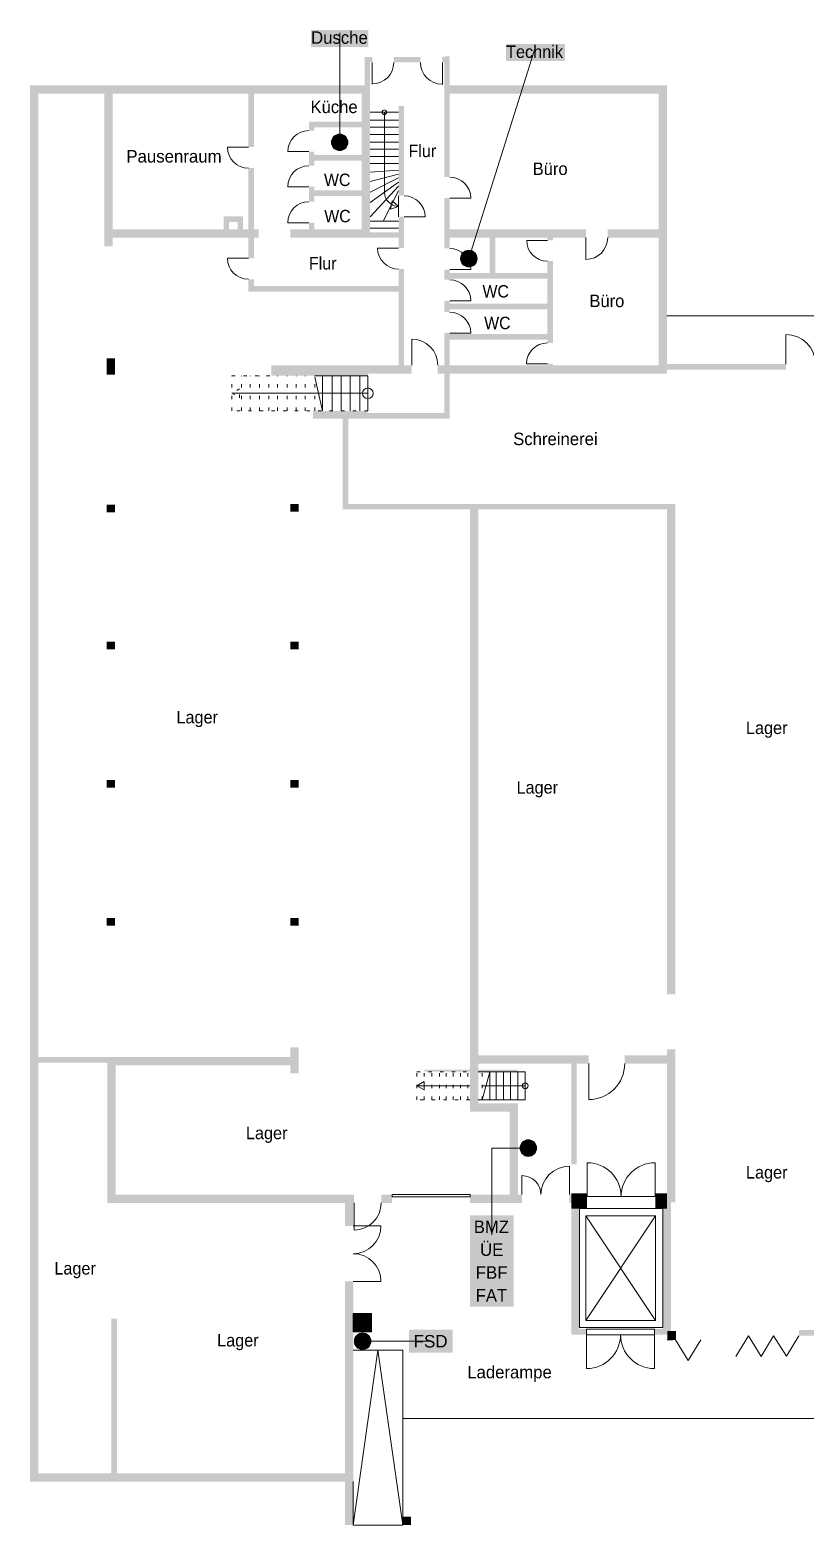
# Model space of a CAD drawing. Header units: inches. Extents: x 49870 to 130920, y 53624 to 133620.
# Drawn here: x 49870 to 77897, y 79594 to 133620 of the extents above; entities that cross this region are included whole.
import ezdxf

# ---------------------------------------------------------------- set-up
doc = ezdxf.new("R2010")
doc.units = ezdxf.units.IN
doc.header["$LTSCALE"] = 300
doc.header["$MEASUREMENT"] = 0
for name, pattern in [('Punktlinie', [1.4, 0.4, -1]), ('Standardmuster', [0]), ('Volllinie', [0])]:
    doc.linetypes.add(name, pattern=pattern)
doc.layers.add('Grundebene', color=7, linetype='Continuous')
doc.styles.add('ARIAL', font='arial.ttf', dxfattribs={"height": 0.2})

# ---------------------------------------------------------------- blocks, each defined once
blk = doc.blocks.new('door-64A')
at = {"layer": 'Grundebene', "color": 18, "linetype": 'Standardmuster', "lineweight": 13, "true_color": 0x000000}
for p, q in [((77200, 121544), (77200, 122613)), ((79339, 121544), (79339, 122613))]:
    blk.add_line(p, q, dxfattribs=at)
for centre, start, end in [((77200, 121544), 0, 90), ((79339, 121544), 90, 180)]:
    blk.add_arc(centre, 1070, start, end, dxfattribs=at)
blk = doc.blocks.new('door-6FE')
at = {"layer": 'Grundebene', "color": 18, "linetype": 'Standardmuster', "lineweight": 13, "true_color": 0x000000}
blk.add_line((64782, 132444), (64782, 131652), dxfattribs=at)
blk.add_arc((64782, 132444), 791, 180, 270, dxfattribs=at)
blk = doc.blocks.new('door-706')
at = {"layer": 'Grundebene', "color": 18, "linetype": 'Standardmuster', "lineweight": 13, "true_color": 0x000000}
blk.add_line((62245, 132444), (62245, 131664), dxfattribs=at)
blk.add_arc((62245, 132444), 779, 270, 0, dxfattribs=at)
blk = doc.blocks.new('door-736')
at = {"layer": 'Grundebene', "color": 18, "linetype": 'Standardmuster', "lineweight": 13, "true_color": 0x000000}
blk.add_line((59956, 129221), (59196, 129221), dxfattribs=at)
blk.add_arc((59956, 129221), 760, 90, 180, dxfattribs=at)
blk = doc.blocks.new('door-73E')
at = {"layer": 'Grundebene', "color": 18, "linetype": 'Standardmuster', "lineweight": 13, "true_color": 0x000000}
blk.add_line((59956, 127953), (59196, 127953), dxfattribs=at)
blk.add_arc((59956, 127953), 760, 90, 180, dxfattribs=at)
blk = doc.blocks.new('door-746')
at = {"layer": 'Grundebene', "color": 18, "linetype": 'Standardmuster', "lineweight": 13, "true_color": 0x000000}
blk.add_line((59956, 126653), (59196, 126653), dxfattribs=at)
blk.add_arc((59956, 126653), 760, 90, 180, dxfattribs=at)
blk = doc.blocks.new('door-74E')
at = {"layer": 'Grundebene', "color": 18, "linetype": 'Standardmuster', "lineweight": 13, "true_color": 0x000000}
blk.add_line((57770, 129385), (57010, 129385), dxfattribs=at)
blk.add_arc((57770, 129385), 760, 180, 270, dxfattribs=at)
blk = doc.blocks.new('door-756')
at = {"layer": 'Grundebene', "color": 18, "linetype": 'Standardmuster', "lineweight": 13, "true_color": 0x000000}
blk.add_line((57770, 125371), (57010, 125371), dxfattribs=at)
blk.add_arc((57770, 125371), 760, 180, 270, dxfattribs=at)
blk = doc.blocks.new('door-75E')
at = {"layer": 'Grundebene', "color": 18, "linetype": 'Standardmuster', "lineweight": 13, "true_color": 0x000000}
blk.add_line((65050, 127541), (65810, 127541), dxfattribs=at)
blk.add_arc((65050, 127541), 760, 0, 90, dxfattribs=at)
blk = doc.blocks.new('door-781')
at = {"layer": 'Grundebene', "color": 18, "linetype": 'Standardmuster', "lineweight": 13, "true_color": 0x000000}
blk.add_line((63400, 126867), (64160, 126867), dxfattribs=at)
blk.add_arc((63400, 126867), 760, 0, 90, dxfattribs=at)
blk = doc.blocks.new('door-789')
at = {"layer": 'Grundebene', "color": 18, "linetype": 'Standardmuster', "lineweight": 13, "true_color": 0x000000}
blk.add_line((63200, 125736), (62440, 125736), dxfattribs=at)
blk.add_arc((63200, 125736), 760, 180, 270, dxfattribs=at)
blk = doc.blocks.new('door-79F')
at = {"layer": 'Grundebene', "color": 18, "linetype": 'Standardmuster', "lineweight": 13, "true_color": 0x000000}
blk.add_line((69974, 126114), (69974, 125328), dxfattribs=at)
blk.add_arc((69974, 126114), 786, 270, 0, dxfattribs=at)
blk = doc.blocks.new('door-7C3')
at = {"layer": 'Grundebene', "color": 18, "linetype": 'Standardmuster', "lineweight": 13, "true_color": 0x000000}
blk.add_line((68578, 126011), (67831, 126011), dxfattribs=at)
blk.add_arc((68578, 126011), 747, 180, 270, dxfattribs=at)
blk = doc.blocks.new('door-7CB')
at = {"layer": 'Grundebene', "color": 18, "linetype": 'Standardmuster', "lineweight": 13, "true_color": 0x000000}
blk.add_line((68578, 121557), (67826, 121557), dxfattribs=at)
blk.add_arc((68578, 121557), 752, 90, 180, dxfattribs=at)
blk = doc.blocks.new('gate-7FE')
at = {"layer": 'Grundebene', "color": 18, "linetype": 'Standardmuster', "lineweight": 13, "true_color": 0x000000}
for p, q in [((62964, 91459), (62964, 91534)), ((65785, 91534), (62964, 91534)), ((62964, 91459), (65785, 91459)), ((65785, 91534), (65785, 91459))]:
    blk.add_line(p, q, dxfattribs=at)
blk = doc.blocks.new('door-808')
at = {"layer": 'Grundebene', "color": 18, "linetype": 'Standardmuster', "lineweight": 13, "true_color": 0x000000}
blk.add_line((61592, 91234), (61592, 90254), dxfattribs=at)
blk.add_arc((61592, 91234), 979, 270, 0, dxfattribs=at)
blk = doc.blocks.new('door-810')
at = {"layer": 'Grundebene', "color": 18, "linetype": 'Standardmuster', "lineweight": 13, "true_color": 0x000000}
for p, q in [((61560, 90403), (62562, 90403)), ((61560, 88399), (62562, 88399))]:
    blk.add_line(p, q, dxfattribs=at)
for centre, start, end in [((61560, 90403), 270, 0), ((61560, 88399), 0, 90)]:
    blk.add_arc(centre, 1002, start, end, dxfattribs=at)
blk = doc.blocks.new('door-84A')
at = {"layer": 'Grundebene', "color": 18, "linetype": 'Standardmuster', "lineweight": 13, "true_color": 0x000000}
for p, q in [((69376, 91534), (69376, 92564)), ((67659, 91534), (67659, 92220))]:
    blk.add_line(p, q, dxfattribs=at)
for centre, radius, start, end in [((69376, 91534), 1030, 90, 180), ((67659, 91534), 687, 0, 90)]:
    blk.add_arc(centre, radius, start, end, dxfattribs=at)
blk = doc.blocks.new('Color_Area-B22')
at = {"layer": 'Grundebene', "true_color": 0x000000, "transparency": 33554687}
h = blk.add_hatch(color=18, dxfattribs=at)
edge = h.paths.add_edge_path(flags=0)
edge.add_arc((61070, 129557), 300, 0, 360)
at = {"layer": 'Grundebene', "color": 18, "linetype": 'Standardmuster', "lineweight": 13, "true_color": 0x000000}
blk.add_circle((61070, 129557), 300, dxfattribs=at)
blk = doc.blocks.new('_GROUP-8F2')
at = {"layer": 'Grundebene', "color": 18, "linetype": 'Standardmuster', "lineweight": 13, "true_color": 0x000000}
blk.add_line((61070, 129557), (61070, 133515), dxfattribs=at)
at = {"layer": 'Grundebene'}
blk.add_blockref('Color_Area-B22', (0, 0), dxfattribs=at)
blk = doc.blocks.new('Color_Area-B24')
at = {"layer": 'Grundebene', "true_color": 0x000000, "transparency": 33554687}
h = blk.add_hatch(color=18, dxfattribs=at)
edge = h.paths.add_edge_path(flags=0)
edge.add_arc((65740, 125357), 300, 0, 360)
at = {"layer": 'Grundebene', "color": 18, "linetype": 'Standardmuster', "lineweight": 13, "true_color": 0x000000}
blk.add_circle((65740, 125357), 300, dxfattribs=at)
blk = doc.blocks.new('_GROUP-910')
at = {"layer": 'Grundebene', "color": 18, "linetype": 'Standardmuster', "lineweight": 13, "true_color": 0x000000}
blk.add_line((65740, 125357), (68150, 133005), dxfattribs=at)
at = {"layer": 'Grundebene'}
blk.add_blockref('Color_Area-B24', (0, 0), dxfattribs=at)
blk = doc.blocks.new('door-93D')
at = {"layer": 'Grundebene', "color": 18, "linetype": 'Standardmuster', "lineweight": 13, "true_color": 0x000000}
for p, q in [((69998, 86474), (69998, 85248)), ((72449, 86474), (72449, 85248))]:
    blk.add_line(p, q, dxfattribs=at)
for centre, start, end in [((69998, 86474), 270, 0), ((72449, 86474), 180, 270)]:
    blk.add_arc(centre, 1225, start, end, dxfattribs=at)
blk = doc.blocks.new('door-947')
at = {"layer": 'Grundebene', "color": 18, "linetype": 'Standardmuster', "lineweight": 13, "true_color": 0x000000}
for p, q in [((70020, 91464), (70020, 92689)), ((72470, 91464), (72470, 92689))]:
    blk.add_line(p, q, dxfattribs=at)
for centre, start, end in [((70020, 91464), 0, 90), ((72470, 91464), 90, 180)]:
    blk.add_arc(centre, 1225, start, end, dxfattribs=at)
blk = doc.blocks.new('door-952')
at = {"layer": 'Grundebene', "color": 18, "linetype": 'Standardmuster', "lineweight": 13, "true_color": 0x000000}
blk.add_line((70075, 96267), (70075, 94968), dxfattribs=at)
blk.add_arc((70075, 96267), 1299, 270, 0, dxfattribs=at)
blk = doc.blocks.new('door-95F')
at = {"layer": 'Grundebene', "color": 18, "linetype": 'Standardmuster', "lineweight": 13, "true_color": 0x000000}
blk.add_line((63675, 121504), (63675, 122446), dxfattribs=at)
blk.add_arc((63675, 121504), 943, 0, 90, dxfattribs=at)
blk = doc.blocks.new('Color_Area-B26')
at = {"layer": 'Grundebene', "true_color": 0x000000, "transparency": 33554687}
h = blk.add_hatch(color=18, dxfattribs=at)
edge = h.paths.add_edge_path(flags=0)
edge.add_arc((67890, 93217), 300, 0, 360)
at = {"layer": 'Grundebene', "color": 18, "linetype": 'Standardmuster', "lineweight": 18, "true_color": 0x000000}
blk.add_circle((67890, 93217), 300, dxfattribs=at)
blk = doc.blocks.new('_GROUP-A9E')
at = {"layer": 'Grundebene', "color": 18, "linetype": 'Standardmuster', "lineweight": 18, "true_color": 0x000000}
for p, q in [((66570, 93217), (66570, 90077)), ((67890, 93217), (66570, 93217))]:
    blk.add_line(p, q, dxfattribs=at)
at = {"layer": 'Grundebene'}
blk.add_blockref('Color_Area-B26', (0, 0), dxfattribs=at)
blk = doc.blocks.new('Color_Area-AA2')
at = {"layer": 'Grundebene', "true_color": 0x000000, "transparency": 33554687}
blk.add_hatch(color=18, dxfattribs=at).paths.add_polyline_path([(61560, 86582), (62218, 86582), (62218, 87240), (61560, 87240)], flags=0)
at = {"layer": 'Grundebene', "color": 18, "linetype": 'Volllinie', "lineweight": 9, "true_color": 0x000000}
for p, q in [((62218, 87240), (61560, 87240)), ((61560, 87240), (61560, 86582)), ((62218, 86582), (62218, 87240)), ((61560, 86582), (62218, 86582))]:
    blk.add_line(p, q, dxfattribs=at)
blk = doc.blocks.new('Brandmelderzentrale-AA7')
at = {"layer": 'Grundebene', "true_color": 0xffffff, "transparency": 33554687}
blk.add_hatch(color=7, dxfattribs=at).paths.add_polyline_path([(65783, 89959), (67358, 89959), (67358, 90784), (65783, 90784)], flags=0)
at = {"layer": 'Grundebene', "true_color": 0xa02128, "transparency": 33554687}
h = blk.add_hatch(color=244, dxfattribs=at)
h.paths.add_polyline_path([(65820, 89996), (67320, 89996), (67320, 90746), (65820, 90746)], flags=0)
h.paths.add_polyline_path([(65895, 90071), (67245, 90071), (67245, 90671), (65895, 90671)], flags=0)
at = {"layer": 'Grundebene', "color": 18, "lineweight": 18, "true_color": 0x000000, "style": 'ARIAL', "width": 0.957639}
blk.add_text('BMZ', height=450, dxfattribs=at).set_placement((65920, 90146))
blk = doc.blocks.new('Ubertragungseinrichtung-ABE')
at = {"layer": 'Grundebene', "true_color": 0xffffff, "transparency": 33554687}
blk.add_hatch(color=7, dxfattribs=at).paths.add_polyline_path([(65783, 89134), (67358, 89134), (67358, 89959), (65783, 89959)], flags=0)
at = {"layer": 'Grundebene', "true_color": 0xa02128, "transparency": 33554687}
h = blk.add_hatch(color=244, dxfattribs=at)
h.paths.add_polyline_path([(65820, 89171), (67320, 89171), (67320, 89921), (65820, 89921)], flags=0)
h.paths.add_polyline_path([(65895, 89246), (67245, 89246), (67245, 89846), (65895, 89846)], flags=0)
at = {"layer": 'Grundebene', "color": 18, "lineweight": 18, "true_color": 0x000000, "style": 'ARIAL', "width": 0.968815}
blk.add_text('ÜE', height=450, dxfattribs=at).set_placement((66143, 89321))
blk = doc.blocks.new('Color_Area-B28')
at = {"layer": 'Grundebene', "true_color": 0x000000, "transparency": 33554687}
h = blk.add_hatch(color=18, dxfattribs=at)
edge = h.paths.add_edge_path(flags=0)
edge.add_arc((61900, 86237), 300, 0, 360)
at = {"layer": 'Grundebene', "color": 18, "linetype": 'Standardmuster', "lineweight": 18, "true_color": 0x000000}
blk.add_circle((61900, 86237), 300, dxfattribs=at)
blk = doc.blocks.new('_GROUP-AD5')
at = {"layer": 'Grundebene', "color": 18, "linetype": 'Standardmuster', "lineweight": 18, "true_color": 0x000000}
blk.add_line((61900, 86237), (64362, 86237), dxfattribs=at)
at = {"layer": 'Grundebene'}
blk.add_blockref('Color_Area-B28', (0, 0), dxfattribs=at)
blk = doc.blocks.new('Feuerwehr-Schlusseldepot-AD8')
at = {"layer": 'Grundebene', "true_color": 0xffffff, "transparency": 33554687}
blk.add_hatch(color=7, dxfattribs=at).paths.add_polyline_path([(63574, 85825), (65149, 85825), (65149, 86650), (63574, 86650)], flags=0)
at = {"layer": 'Grundebene', "true_color": 0xa02128, "transparency": 33554687}
h = blk.add_hatch(color=244, dxfattribs=at)
h.paths.add_polyline_path([(63612, 86612), (63612, 85862), (65112, 85862), (65112, 86612)], flags=0)
h.paths.add_polyline_path([(63687, 86537), (63687, 85937), (65037, 85937), (65037, 86537)], flags=0)
at = {"layer": 'Grundebene', "color": 18, "lineweight": 18, "true_color": 0x000000, "style": 'ARIAL', "width": 0.973918}
blk.add_text('FSD', height=450, dxfattribs=at).set_placement((63746, 86012))
blk = doc.blocks.new('Feuerwehr-Bedienfeld-AEF')
at = {"layer": 'Grundebene', "true_color": 0xffffff, "transparency": 33554687}
blk.add_hatch(color=7, dxfattribs=at).paths.add_polyline_path([(65783, 88309), (67358, 88309), (67358, 89134), (65783, 89134)], flags=0)
at = {"layer": 'Grundebene', "true_color": 0xa02128, "transparency": 33554687}
h = blk.add_hatch(color=244, dxfattribs=at)
h.paths.add_polyline_path([(65820, 88346), (67320, 88346), (67320, 89096), (65820, 89096)], flags=0)
h.paths.add_polyline_path([(65895, 88421), (67245, 88421), (67245, 89021), (65895, 89021)], flags=0)
at = {"layer": 'Grundebene', "color": 18, "lineweight": 18, "true_color": 0x000000, "style": 'ARIAL', "width": 0.970845}
blk.add_text('FBF', height=450, dxfattribs=at).set_placement((65988, 88496))
blk = doc.blocks.new('Feuerwehr-Anzeigetableau-B06')
at = {"layer": 'Grundebene', "true_color": 0xffffff, "transparency": 33554687}
blk.add_hatch(color=7, dxfattribs=at).paths.add_polyline_path([(65783, 87484), (67358, 87484), (67358, 88309), (65783, 88309)], flags=0)
at = {"layer": 'Grundebene', "true_color": 0x0f8558, "transparency": 33554687}
h = blk.add_hatch(color=126, dxfattribs=at)
h.paths.add_polyline_path([(65820, 88271), (65820, 87521), (67320, 87521), (67320, 88271)], flags=0)
h.paths.add_polyline_path([(65895, 88196), (65895, 87596), (67245, 87596), (67245, 88196)], flags=0)
at = {"layer": 'Grundebene', "color": 18, "lineweight": 18, "true_color": 0x000000, "style": 'ARIAL', "width": 0.956831}
blk.add_text('FAT', height=450, dxfattribs=at).set_placement((65988, 87671))

msp = doc.modelspace()

# ---------------------------------------------------------------- hatches: boundary and pattern name
at = {"layer": 'Grundebene', "true_color": 0x000000, "transparency": 33554687}
h = msp.add_hatch(color=18, dxfattribs=at)
h.paths.add_polyline_path([(73200, 116494), (73200, 116294), (61180, 116294), (61180, 119774), (64850, 119774), (64850, 122662), (65050, 122662), (65050, 119574), (61380, 119574), (61380, 116494)], flags=0)
h.paths.add_polyline_path([(65050, 132664), (65050, 128301), (64850, 128301), (64850, 132664)], flags=0)
h.paths.add_polyline_path([(64850, 127541), (65050, 127541), (65050, 125722), (64850, 125722)], flags=0)
h.paths.add_polyline_path([(64850, 124590), (64850, 124962), (65050, 124962), (65050, 124590)], flags=0)
h.paths.add_polyline_path([(64850, 123830), (65050, 123830), (65050, 123422), (64850, 123422)], flags=0)
h = msp.add_hatch(color=18, dxfattribs=at)
h.paths.add_polyline_path([(62245, 132444), (62245, 132644), (61970, 132644), (61970, 131614), (62170, 131614), (62170, 132444)], flags=0)
h.paths.add_polyline_path([(63990, 132444), (63025, 132444), (63025, 132644), (63990, 132644)], flags=0)
h.paths.add_polyline_path([(64782, 132644), (64782, 132444), (64850, 132444), (64850, 132644)], flags=0)
h = msp.add_hatch(color=18, dxfattribs=at)
h.paths.add_polyline_path([(50170, 131314), (50170, 81464), (61260, 81464), (61260, 88399), (61560, 88399), (61560, 81164), (49870, 81164), (49870, 131614), (62170, 131614), (62170, 131314)], flags=0)
h.paths.add_polyline_path([(61560, 91534), (61560, 90403), (61260, 90403), (61260, 91234), (52670, 91234), (52670, 96504), (59290, 96504), (59290, 96204), (52970, 96204), (52970, 91534)], flags=0)
for points in [[(52863, 131314), (52863, 125804), (52563, 125804), (52563, 131314)], [(72600, 121204), (72600, 131314), (65050, 131314), (65050, 131614), (72900, 131614), (72900, 121204)], [(61870, 128896), (60156, 128896), (60156, 129096), (61870, 129096)], [(61870, 127622), (60156, 127622), (60156, 127822), (61870, 127822)], [(57377, 126408), (57377, 126684), (57070, 126684), (57070, 126408), (56870, 126408), (56870, 126884), (57577, 126884), (57577, 126408)], [(62170, 126308), (63200, 126308), (63200, 126108), (62170, 126108)], [(66695, 126114), (66695, 124836), (66495, 124836), (66495, 126114)], [(68578, 124636), (65050, 124636), (65050, 124836), (68578, 124836)], [(68578, 123526), (65050, 123526), (65050, 123726), (68578, 123726)], [(68578, 122430), (65050, 122430), (65050, 122630), (68578, 122630)], [(52650, 121164), (52650, 121754), (52950, 121754), (52950, 121164)], [(62088, 121124), (58600, 121124), (58600, 121204), (62088, 121204)], [(65050, 121504), (72600, 121504), (72600, 121204), (65050, 121204)], [(62088, 119774), (60110, 119774), (60110, 119854), (62088, 119854)], [(61180, 119774), (60110, 119774), (60110, 119574), (61180, 119574)], [(52650, 116184), (52650, 116464), (52950, 116464), (52950, 116184)], [(59290, 116212), (59290, 116492), (59590, 116492), (59590, 116212)], [(52650, 111234), (52650, 111514), (52950, 111514), (52950, 111234)], [(59290, 111234), (59290, 111514), (59590, 111514), (59590, 111234)], [(52650, 106234), (52650, 106514), (52950, 106514), (52950, 106234)], [(59290, 106234), (59290, 106514), (59590, 106514), (59590, 106234)], [(52650, 101254), (52650, 101534), (52950, 101534), (52950, 101254)], [(59290, 101254), (59290, 101534), (59590, 101534), (59590, 101254)], [(59290, 95914), (59290, 96854), (59590, 96854), (59590, 95914)], [(52670, 96304), (50170, 96304), (50170, 96504), (52670, 96504)], [(69440, 92634), (69440, 96267), (69640, 96267), (69640, 92634)], [(67510, 95974), (64130, 95974), (64130, 96054), (67510, 96054)], [(69440, 91584), (69440, 91033), (70007, 91033), (70007, 91584)], [(72480, 91584), (72480, 91033), (72907, 91033), (72907, 91584)], [(69740, 91254), (69740, 86474), (69440, 86474), (69440, 91254)], [(73050, 91254), (73050, 86474), (72750, 86474), (72750, 91254)], [(52815, 81464), (52815, 87054), (53015, 87054), (53015, 81464)], [(72910, 86284), (72910, 86609), (73235, 86609), (73235, 86284)], [(79500, 86637), (77674, 86637), (77674, 86437), (79500, 86437)], [(61560, 81164), (61260, 81164), (61260, 79594), (61560, 79594)], [(63650, 79594), (63350, 79594), (63350, 79894), (63650, 79894)]]:
    msp.add_hatch(color=18, dxfattribs=at).paths.add_polyline_path(points, flags=0)
h = msp.add_hatch(color=18, dxfattribs=at)
h.paths.add_polyline_path([(61870, 126408), (61870, 131314), (62170, 131314), (62170, 126108), (59291, 126108), (59291, 126408)], flags=0)
h.paths.add_polyline_path([(52863, 126408), (58138, 126408), (58138, 126108), (52863, 126108)], flags=0)
h = msp.add_hatch(color=18, dxfattribs=at)
h.paths.add_polyline_path([(63200, 124364), (63200, 124164), (57770, 124164), (57770, 124611), (57970, 124611), (57970, 124364)], flags=0)
h.paths.add_polyline_path([(57970, 128625), (57970, 125371), (57770, 125371), (57770, 128625)], flags=0)
h.paths.add_polyline_path([(57970, 129385), (57770, 129385), (57770, 131314), (57970, 131314)], flags=0)
h = msp.add_hatch(color=18, dxfattribs=at)
h.paths.add_polyline_path([(63400, 125736), (63400, 126867), (63200, 126867), (63200, 125736)], flags=0)
h.paths.add_polyline_path([(63200, 121484), (63200, 124976), (63400, 124976), (63400, 121484)], flags=0)
h.paths.add_polyline_path([(63400, 127627), (63200, 127627), (63200, 130864), (63400, 130864)], flags=0)
h = msp.add_hatch(color=18, dxfattribs=at)
h.paths.add_polyline_path([(61870, 130104), (60156, 130104), (60156, 129981), (59956, 129981), (59956, 130304), (61870, 130304)], flags=0)
h.paths.add_polyline_path([(59956, 127953), (59956, 127413), (60156, 127413), (60156, 127953)], flags=0)
h.paths.add_polyline_path([(60156, 126653), (59956, 126653), (59956, 126408), (60156, 126408)], flags=0)
h.paths.add_polyline_path([(59956, 128713), (60156, 128713), (60156, 129221), (59956, 129221)], flags=0)
h = msp.add_hatch(color=18, dxfattribs=at)
h.paths.add_polyline_path([(70760, 126414), (70760, 126114), (72600, 126114), (72600, 126414)], flags=0)
h.paths.add_polyline_path([(65050, 126414), (69974, 126414), (69974, 126114), (65050, 126114)], flags=0)
h = msp.add_hatch(color=18, dxfattribs=at)
h.paths.add_polyline_path([(68778, 122309), (68778, 125264), (68578, 125264), (68578, 122309)], flags=0)
h.paths.add_polyline_path([(68778, 121504), (68778, 121557), (68578, 121557), (68578, 121504)], flags=0)
h.paths.add_polyline_path([(68778, 126011), (68578, 126011), (68578, 126114), (68778, 126114)], flags=0)
h = msp.add_hatch(color=18, dxfattribs=at)
h.paths.add_polyline_path([(58600, 121204), (63675, 121204), (63675, 121504), (58600, 121504)], flags=0)
h.paths.add_polyline_path([(64850, 121504), (64850, 121204), (64618, 121204), (64618, 121504)], flags=0)
h = msp.add_hatch(color=18, dxfattribs=at)
h.paths.add_polyline_path([(77200, 121544), (72900, 121544), (72900, 121344), (77200, 121344)], flags=0)
h.paths.add_polyline_path([(79500, 121544), (79339, 121544), (79339, 121344), (79500, 121344)], flags=0)
h = msp.add_hatch(color=18, dxfattribs=at)
h.paths.add_polyline_path([(67520, 94834), (67520, 91234), (65785, 91234), (65785, 91534), (67220, 91534), (67220, 94534), (65778, 94534), (65778, 116294), (66078, 116294), (66078, 94834)], flags=0)
h.paths.add_polyline_path([(62964, 91234), (62964, 91534), (62571, 91534), (62571, 91234)], flags=0)
h.paths.add_polyline_path([(61560, 91534), (61560, 91234), (61592, 91234), (61592, 91534)], flags=0)
h = msp.add_hatch(color=18, dxfattribs=at)
h.paths.add_polyline_path([(73200, 96781), (72900, 96781), (72900, 91254), (73200, 91254)], flags=0)
h.paths.add_polyline_path([(72900, 116294), (72900, 98776), (73200, 98776), (73200, 116294)], flags=0)
h = msp.add_hatch(color=18, dxfattribs=at)
h.paths.add_polyline_path([(70075, 96267), (70075, 96567), (66078, 96567), (66078, 96267)], flags=0)
h.paths.add_polyline_path([(72900, 96267), (71374, 96267), (71374, 96567), (72900, 96567)], flags=0)
h = msp.add_hatch(color=18, dxfattribs=at)
h.paths.add_polyline_path([(69376, 91534), (69376, 91234), (69440, 91234), (69440, 91534)], flags=0)
h.paths.add_polyline_path([(67520, 91534), (67659, 91534), (67659, 91234), (67520, 91234)], flags=0)
h = msp.add_hatch(color=18, dxfattribs=at)
h.paths.add_polyline_path([(69998, 86474), (69998, 86674), (69740, 86674), (69740, 86474)], flags=0)
h.paths.add_polyline_path([(72750, 86474), (72449, 86474), (72449, 86674), (72750, 86674)], flags=0)

# ---------------------------------------------------------------- linework, layer by layer
at = {"layer": 'Grundebene', "color": 18, "linetype": 'Volllinie', "lineweight": 13, "true_color": 0x000000}
for p, q in [((63200, 130644), (62170, 130644)), ((63200, 130357), (62170, 130357)), ((62685, 128516), (62685, 130644)), ((63200, 130103), (62170, 130103)), ((63200, 129838), (62170, 129838)), ((63200, 129562), (62170, 129562)), ((63200, 129311), (62170, 129311)), ((63200, 129050), (62170, 129050)), ((63200, 128794), (62170, 128794)), ((62685, 128794), (62685, 127751)), ((63200, 128555), (62170, 128476)), ((63200, 128408), (62170, 128140)), ((63200, 128276), (62170, 127756)), ((63200, 128115), (62170, 127387)), ((63200, 127975), (62170, 126868)), ((63200, 127803), (62645, 126703)), ((63200, 127627), (63200, 126867)), ((62971, 127440), (62909, 127139)), ((62909, 127139), (63200, 127236)), ((63200, 127236), (62971, 127440)), ((63200, 126703), (62170, 126703)), ((63200, 126455), (62170, 126455)), ((72900, 123287), (79500, 123287)), ((60167, 121124), (62088, 121124)), ((60454, 119854), (60167, 121077)), ((60454, 119854), (60454, 121124)), ((60803, 119854), (60803, 121124)), ((61124, 119854), (61124, 121124)), ((61451, 119854), (61451, 121124)), ((61793, 119854), (61793, 121124)), ((62088, 121124), (62088, 119854)), ((62088, 119854), (62088, 121124)), ((60305, 120489), (57170, 120489)), ((62088, 120489), (60305, 120489)), ((66078, 95974), (67780, 95974)), ((66222, 94964), (66494, 95974)), ((66494, 94964), (66494, 95974)), ((66724, 94964), (66724, 95974)), ((66989, 94964), (66989, 95974)), ((67240, 94964), (67240, 95974)), ((67510, 94964), (67510, 95974)), ((67780, 95974), (67780, 94964)), ((64126, 95622), (63860, 95469)), ((63860, 95469), (65778, 95469)), ((63860, 95469), (64126, 95315)), ((64126, 95315), (64126, 95622)), ((67780, 95469), (66358, 95469)), ((67780, 94964), (66078, 94964)), ((69740, 86739), (69740, 91033)), ((69740, 91033), (72750, 91033)), ((69970, 90774), (69970, 86984)), ((72490, 90774), (69970, 90774)), ((69970, 90774), (72490, 86984)), ((72490, 90774), (69970, 86984)), ((72490, 86984), (72490, 90774)), ((72750, 91033), (72750, 86739)), ((69970, 86984), (72490, 86984)), ((72750, 86739), (69740, 86739)), ((61560, 85913), (63350, 85913)), ((62455, 85913), (61560, 79594)), ((62455, 85913), (63350, 79594)), ((63350, 85913), (63350, 79594)), ((72910, 86284), (73110, 86284)), ((73675, 85544), (73215, 86284)), ((74129, 86287), (73675, 85544)), ((75847, 86430), (75394, 85687)), ((76307, 85690), (75847, 86430)), ((76760, 86434), (76307, 85690)), ((77220, 85694), (76760, 86434)), ((77674, 86437), (77220, 85694)), ((79500, 83444), (63350, 83444)), ((61560, 81164), (61560, 79594))]:
    msp.add_line(p, q, dxfattribs=at)
at = {"layer": 'Grundebene', "color": 18, "linetype": 'Standardmuster', "lineweight": 13, "true_color": 0x000000}
for p, q in [((65050, 124962), (65810, 124962)), ((65050, 123830), (65810, 123830)), ((65050, 122662), (65810, 122662)), ((69998, 86474), (69998, 86674)), ((72449, 86674), (69998, 86674)), ((72449, 86474), (69998, 86474)), ((72449, 86674), (72449, 86474))]:
    msp.add_line(p, q, dxfattribs=at)
at = {"layer": 'Grundebene', "color": 18, "linetype": 'Punktlinie', "lineweight": 13, "true_color": 0x000000}
for p, q in [((57170, 119854), (57170, 121124)), ((57170, 121124), (58600, 121124)), ((57520, 119854), (57520, 121124)), ((57840, 119854), (57840, 121124)), ((58168, 119854), (58168, 121124)), ((58509, 119854), (58509, 121124)), ((58828, 119854), (58828, 121124)), ((59177, 119854), (59177, 121124)), ((59498, 119854), (59498, 121124)), ((59825, 119854), (59825, 121124)), ((60167, 119854), (60167, 121124)), ((57454, 120652), (57170, 120489)), ((57170, 120489), (57454, 120325)), ((57454, 120325), (57454, 120652)), ((62088, 119854), (57170, 119854)), ((63860, 94964), (63860, 95974)), ((63860, 95974), (65778, 95974)), ((64130, 94964), (64130, 95974)), ((64399, 94964), (64399, 95974)), ((64675, 94964), (64675, 95974)), ((64922, 94964), (64922, 95974)), ((65173, 94964), (65173, 95974)), ((65438, 94964), (65438, 95974)), ((65699, 94964), (65699, 95974)), ((66222, 94964), (66222, 95974)), ((66358, 95469), (66078, 95469)), ((65778, 94964), (63860, 94964))]:
    msp.add_line(p, q, dxfattribs=at)
at = {"layer": 'Grundebene', "color": 18, "linetype": 'Volllinie', "lineweight": 9, "true_color": 0x000000}
for p, q in [((70007, 91464), (72480, 91464)), ((61560, 79594), (63350, 79594))]:
    msp.add_line(p, q, dxfattribs=at)
at = {"layer": 'Grundebene', "color": 18, "linetype": 'Volllinie', "lineweight": 13, "true_color": 0x000000}
for centre, radius in [((62685, 130644), 83.2), ((62088, 120489), 193), ((67780, 95469), 103)]:
    msp.add_circle(centre, radius, dxfattribs=at)
msp.add_arc((63220, 127770), 535, 182.0658, 267.9342, dxfattribs=at)
at = {"layer": 'Grundebene', "color": 18, "linetype": 'Standardmuster', "lineweight": 13, "true_color": 0x000000}
for centre in [(65050, 124962), (65050, 123830), (65050, 122662)]:
    msp.add_arc(centre, 760, 0, 90, dxfattribs=at)
at = {"layer": 'Grundebene', "color": 7, "true_color": 0xffffff}
for points in [[(60038, 133620), (62102, 133620), (60038, 133005), (62102, 133005)], [(67085, 133110), (69216, 133110), (67085, 132495), (69216, 132495)]]:
    msp.add_solid(points, dxfattribs=at)

# ---------------------------------------------------------------- block references
at = {"layer": 'Grundebene'}
for name in ['_GROUP-8F2', '_GROUP-910', 'door-706', 'door-6FE', 'door-736', 'door-74E', 'door-73E', 'door-75E', 'door-781', 'door-746', 'door-7C3', 'door-79F', 'door-756', 'door-789', 'door-95F', 'door-7CB', 'door-64A', 'door-952', '_GROUP-A9E', 'door-84A', 'door-947', 'gate-7FE', 'door-808', 'Brandmelderzentrale-AA7', 'door-810', 'Ubertragungseinrichtung-ABE', 'Feuerwehr-Bedienfeld-AEF', 'Feuerwehr-Anzeigetableau-B06', 'Color_Area-AA2', '_GROUP-AD5', 'Feuerwehr-Schlusseldepot-AD8', 'door-93D']:
    msp.add_blockref(name, (0, 0), dxfattribs=at)

# ---------------------------------------------------------------- texts
at = {"layer": 'Grundebene', "color": 18, "lineweight": 18, "true_color": 0x000000, "style": 'ARIAL'}
for s, width, p in [('Dusche', 0.961178, (60038, 133117)), ('Technik', 0.935698, (67085, 132607)), ('Küche', 0.956347, (60015, 130614)), ('Pausenraum', 0.966727, (53357, 128827)), ('Flur', 0.923235, (63559, 129022)), ('Büro', 0.950108, (68049, 128377)), ('WC', 0.910832, (60504, 127977)), ('WC', 0.910832, (60514, 126667)), ('Flur', 0.923235, (59959, 124962)), ('WC', 0.910832, (66234, 123949)), ('Büro', 0.950108, (70099, 123603)), ('WC', 0.910832, (66294, 122805)), ('Schreinerei', 0.960898, (67342, 118617)), ('Lager', 0.934037, (55169, 108562)), ('Lager', 0.934037, (75759, 108177)), ('Lager', 0.934037, (67463, 106024)), ('Lager', 0.934037, (57681, 93537)), ('Lager', 0.934037, (75759, 92117)), ('Lager', 0.934037, (50754, 88647)), ('Lager', 0.934037, (56640, 86047)), ('Laderampe', 0.961038, (65683, 84897))]:
    msp.add_text(s, height=450, dxfattribs=dict(at, width=width)).set_placement(p)

doc.saveas('drawing.dxf')
